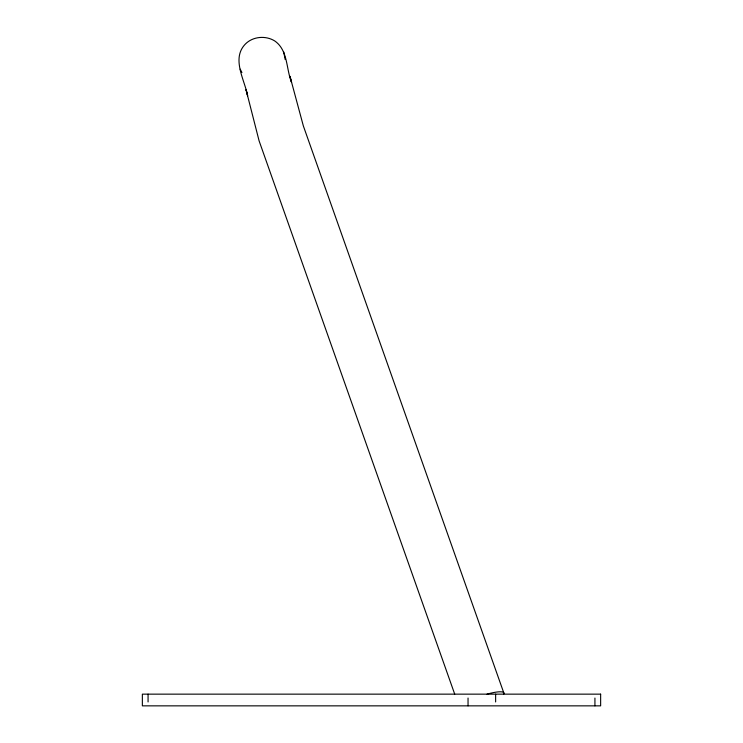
<?xml version="1.0" encoding="UTF-8"?>
<svg xmlns="http://www.w3.org/2000/svg" width="743" height="743" viewBox="0 0 743 743"><rect width="100%" height="100%" fill="white"/><g stroke="black" fill="none" stroke-linecap="round" stroke-linejoin="round"><path stroke-width="1.11" d="M503.726 694.148L503.958 693.349L303.348 125.929L289.965 76.269L291.562 82.362C286.009 68.755 288.117 50.273 274.771 40.967C265.743 35.339 253.001 36.379 245.413 44.004C231.203 58.548 244.605 79.65 247.633 95.801L246.035 89.699L259.093 140.845L454.716 694.148M240.203 69.173L241.939 72.526M283.724 51.936L285.163 59.477M594.929 698.048L594.929 705.85M495.627 694.148L495.627 701.949M468.044 698.048L468.044 705.85M148.071 694.148L148.071 701.949M487.036 694.148A23.404 4.764 -19.5 0 1 503.958 693.349M600.641 694.148L142.359 694.148L142.359 705.85L600.641 705.85L600.641 694.148"/></g></svg>
